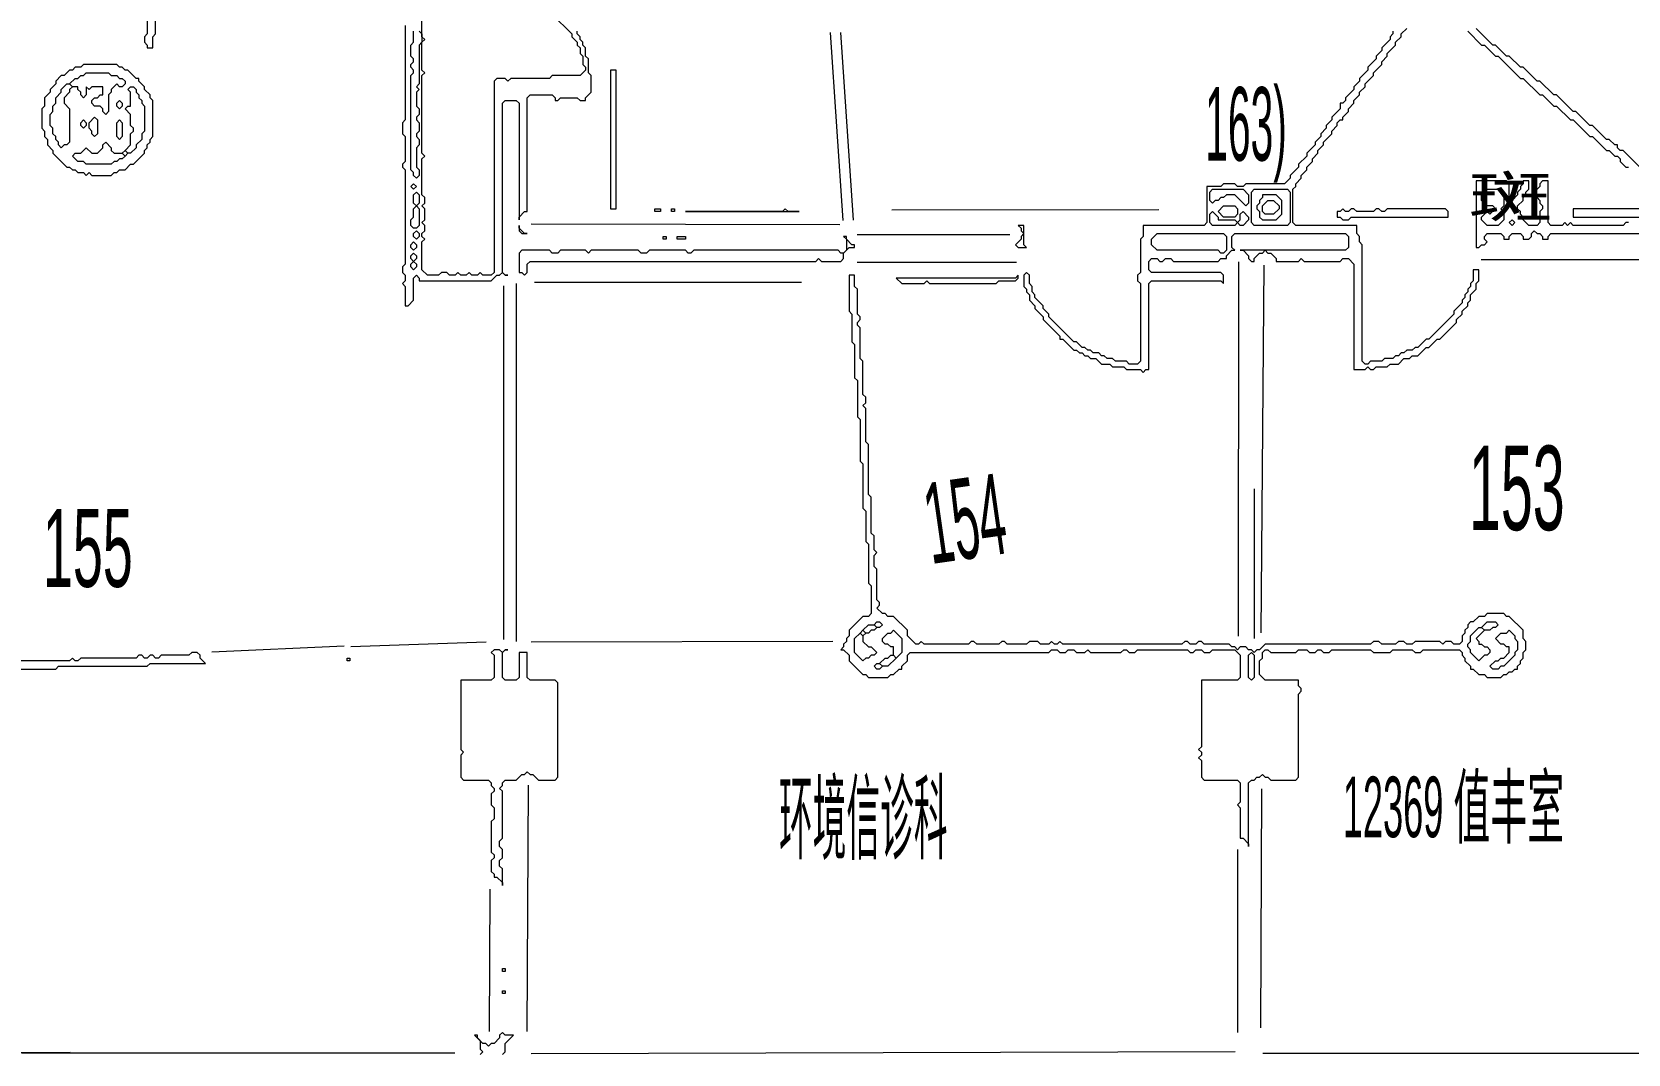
# Model space of a CAD drawing. Extents: x 20 to 3943, y 20 to 2783.
# Drawn here: x 884 to 1460, y 899 to 1268 of the extents above; entities that cross this region are included whole.
import ezdxf

# ---------------------------------------------------------------- set-up
doc = ezdxf.new("R2010")
doc.units = 0
for name, color, linetype, lineweight in [('OCR_TEXT', 6, 'Continuous', 0), ('TEXT_FALLBACK_OUTLINE', 2, 'Continuous', 0), ('TRACE_CURVE', 6, 'Continuous', 0), ('TRACE_STRAIGHT', 5, 'Continuous', 0), ('TRACE_TEXT_SYMBOL', 6, 'Continuous', 0)]:
    doc.layers.add(name, color=color, linetype=linetype, lineweight=lineweight)
doc.styles.add('wqy-unicode', font='wqy-unicode.lff')

msp = doc.modelspace()

# ---------------------------------------------------------------- linework, layer by layer
at = {"layer": 'TEXT_FALLBACK_OUTLINE', "color": 2}
for points in [[(1072, 1274), (1079, 1267), (1079, 1266), (1081, 1264), (1081, 1263), (1082, 1262), (1082, 1260), (1083, 1259), (1083, 1256), (1084, 1255), (1084, 1254), (1082, 1252), (1072, 1252), (1071, 1251), (1057, 1251), (1056, 1250), (1055, 1251), (1052, 1251), (1051, 1250), (1051, 1181), (1050, 1180), (1047, 1180), (1046, 1181), (1045, 1180), (1043, 1180), (1042, 1181), (1041, 1180), (1039, 1180), (1038, 1181), (1037, 1180), (1035, 1180), (1034, 1181), (1032, 1181), (1031, 1180), (1027, 1180), (1025, 1182), (1025, 1192), (1026, 1193), (1025, 1194), (1025, 1195), (1026, 1196), (1026, 1198), (1025, 1199), (1026, 1200), (1026, 1204), (1025, 1205), (1026, 1206), (1026, 1208), (1025, 1209), (1025, 1222), (1026, 1223), (1025, 1224)], [(1025, 1224), (1025, 1252), (1026, 1253), (1025, 1254), (1025, 1264), (1026, 1265), (1025, 1266), (1025, 1272)], [(1019, 1270), (1019, 1236), (1018, 1235), (1018, 1231), (1019, 1230), (1019, 1221), (1018, 1220), (1018, 1219), (1019, 1218), (1019, 1184), (1018, 1183), (1018, 1181), (1019, 1180), (1019, 1178), (1018, 1177), (1019, 1176), (1019, 1169), (1020, 1169), (1022, 1171), (1022, 1179), (1023, 1180), (1024, 1179), (1024, 1178), (1050, 1178), (1052, 1180), (1053, 1180), (1054, 1181), (1055, 1180), (1056, 1180), (1055, 1180), (1054, 1181), (1054, 1242), (1055, 1243), (1059, 1243), (1060, 1242), (1060, 1200), (1060, 1201), (1062, 1203), (1063, 1203), (1063, 1244), (1064, 1245), (1072, 1245), (1073, 1244), (1073, 1243), (1074, 1243), (1075, 1244), (1081, 1244), (1082, 1243), (1084, 1243), (1084, 1244), (1086, 1246), (1086, 1252), (1085, 1253), (1085, 1258), (1084, 1259), (1084, 1262), (1083, 1263), (1083, 1264), (1082, 1265), (1082, 1266), (1081, 1267), (1081, 1268)], [(1024, 1268), (1025, 1267), (1025, 1264), (1024, 1263), (1024, 1249), (1023, 1248), (1024, 1247), (1023, 1246), (1023, 1241), (1024, 1240), (1024, 1238), (1023, 1237), (1023, 1236), (1024, 1235), (1024, 1232), (1023, 1231), (1023, 1230), (1024, 1229), (1024, 1227), (1023, 1226), (1023, 1219), (1024, 1218), (1024, 1216), (1023, 1215), (1022, 1216), (1022, 1217), (1021, 1218), (1021, 1252), (1022, 1253), (1022, 1254), (1021, 1255), (1021, 1256), (1022, 1257), (1022, 1258), (1021, 1259), (1021, 1263), (1022, 1264), (1022, 1268)]]:
    msp.add_lwpolyline(points, dxfattribs=at)
for points in [[(1021, 1212), (1022, 1213), (1023, 1212), (1022, 1211)], [(1022, 1209), (1023, 1210), (1024, 1209), (1024, 1206), (1023, 1205), (1022, 1206)], [(1022, 1204), (1023, 1205), (1024, 1204), (1024, 1198), (1023, 1197), (1022, 1197), (1021, 1198), (1021, 1200), (1022, 1201)], [(1021, 1191), (1022, 1192), (1023, 1191), (1023, 1190), (1022, 1189), (1021, 1190)], [(1022, 1195), (1023, 1196), (1024, 1195), (1024, 1194), (1023, 1193), (1022, 1194)], [(1021, 1187), (1022, 1188), (1023, 1187), (1023, 1186), (1022, 1185), (1021, 1186)], [(1021, 1184), (1022, 1185), (1023, 1184), (1023, 1183), (1022, 1182), (1021, 1183)]]:
    msp.add_lwpolyline(points, close=True, dxfattribs=at)
at = {"layer": 'TRACE_CURVE', "color": 6}
for points in [[(1364, 1191), (1363, 1192), (1363, 1194), (1362, 1195), (1362, 1198), (1340, 1198), (1339, 1199), (1339, 1211), (1340, 1212), (1340, 1213), (1342, 1215), (1342, 1216), (1344, 1218), (1344, 1219), (1346, 1221), (1346, 1222), (1348, 1224), (1348, 1225), (1350, 1227), (1350, 1228), (1353, 1231), (1353, 1232), (1355, 1234), (1355, 1235), (1356, 1236), (1357, 1236), (1357, 1237), (1359, 1239), (1359, 1240), (1361, 1242), (1361, 1243), (1363, 1245), (1363, 1246), (1365, 1248), (1365, 1249), (1368, 1252), (1368, 1253), (1371, 1256), (1371, 1257), (1373, 1259), (1373, 1260), (1376, 1263), (1376, 1264), (1378, 1266), (1378, 1267), (1380, 1269)], [(1375, 1268), (1375, 1267), (1374, 1266), (1374, 1265), (1371, 1262), (1371, 1261), (1369, 1259), (1369, 1258), (1366, 1255), (1366, 1254), (1363, 1251), (1363, 1250), (1361, 1248), (1361, 1247), (1358, 1244), (1358, 1243), (1357, 1242), (1356, 1242), (1356, 1240), (1353, 1237), (1353, 1236), (1351, 1234), (1351, 1233), (1349, 1231), (1349, 1230), (1347, 1228), (1347, 1227), (1344, 1224)], [(1402, 1268), (1407, 1263), (1408, 1263), (1412, 1259), (1413, 1259), (1421, 1251), (1422, 1251)], [(1464, 1219), (1458, 1225), (1457, 1225), (1456, 1226), (1456, 1227), (1455, 1227), (1453, 1229), (1452, 1229), (1447, 1234), (1446, 1234), (1441, 1239), (1440, 1239), (1434, 1245), (1433, 1245), (1428, 1250), (1427, 1250), (1422, 1255), (1421, 1255), (1417, 1259), (1416, 1259), (1412, 1263), (1411, 1263), (1405, 1269)], [(1422, 1251), (1428, 1245), (1429, 1245), (1433, 1241), (1434, 1241), (1439, 1236), (1440, 1236), (1446, 1230), (1447, 1230), (1452, 1225), (1453, 1225), (1455, 1223), (1456, 1223), (1457, 1222), (1457, 1221), (1459, 1219), (1460, 1219)], [(1344, 1224), (1344, 1223), (1341, 1220), (1341, 1219), (1338, 1216), (1338, 1215), (1336, 1213), (1322, 1213), (1321, 1212), (1319, 1212), (1318, 1213), (1314, 1213), (1313, 1212), (1308, 1212), (1308, 1199), (1307, 1198), (1285, 1198), (1285, 1194), (1284, 1193), (1284, 1181), (1283, 1180), (1283, 1178), (1284, 1177), (1284, 1149), (1283, 1148), (1280, 1148), (1279, 1149), (1275, 1149), (1274, 1150), (1272, 1150), (1271, 1151), (1270, 1151), (1269, 1152), (1267, 1152), (1266, 1153), (1265, 1153), (1264, 1154), (1263, 1154), (1261, 1156), (1260, 1156), (1251, 1165), (1251, 1166), (1249, 1168), (1249, 1169), (1246, 1172), (1246, 1173), (1245, 1174), (1245, 1176), (1244, 1177), (1244, 1180), (1243, 1181), (1242, 1180), (1242, 1176), (1243, 1175), (1243, 1174), (1244, 1173), (1244, 1171), (1246, 1169), (1246, 1168), (1249, 1165), (1249, 1164), (1255, 1158), (1255, 1157), (1256, 1157)], [(1428, 1199), (1427, 1198), (1424, 1198), (1422, 1200), (1422, 1201), (1421, 1202), (1421, 1203), (1420, 1204), (1420, 1205), (1422, 1207), (1422, 1208), (1423, 1209), (1423, 1210), (1424, 1211), (1424, 1214), (1422, 1214), (1422, 1213), (1421, 1212), (1421, 1211), (1420, 1210), (1420, 1209), (1418, 1207), (1417, 1208), (1417, 1213), (1416, 1214), (1405, 1214), (1405, 1190), (1406, 1190), (1407, 1191), (1408, 1191), (1409, 1192), (1408, 1193), (1408, 1194), (1409, 1195), (1414, 1195), (1415, 1194), (1415, 1193), (1417, 1193), (1417, 1194), (1418, 1195), (1421, 1195), (1422, 1194), (1422, 1193), (1424, 1193), (1425, 1194), (1425, 1195), (1426, 1196), (1427, 1195), (1428, 1195), (1429, 1194), (1429, 1193), (1431, 1193), (1431, 1194), (1432, 1195), (1473, 1195)], [(1460, 1199), (1459, 1199), (1458, 1198), (1440, 1198), (1439, 1199), (1438, 1198), (1437, 1199), (1436, 1198), (1432, 1198), (1431, 1199), (1431, 1214), (1429, 1214), (1428, 1213), (1428, 1212), (1426, 1210), (1426, 1208), (1427, 1208), (1428, 1207), (1428, 1206), (1429, 1205), (1429, 1204), (1428, 1203), (1428, 1199)], [(1469, 1204), (1440, 1204), (1440, 1201), (1472, 1201)], [(1256, 1157), (1260, 1153), (1261, 1153), (1262, 1152), (1263, 1152), (1264, 1151), (1265, 1151), (1266, 1150), (1268, 1150), (1270, 1148), (1273, 1148), (1274, 1147), (1278, 1147), (1279, 1146), (1284, 1146), (1285, 1145), (1286, 1146), (1287, 1146), (1287, 1177), (1288, 1178), (1313, 1178), (1314, 1177), (1314, 1180), (1313, 1181), (1288, 1181), (1287, 1182), (1287, 1185), (1288, 1186), (1290, 1186), (1291, 1185), (1292, 1185), (1293, 1186), (1295, 1186), (1296, 1185), (1312, 1185), (1313, 1186), (1315, 1186), (1315, 1187), (1317, 1189), (1318, 1189), (1317, 1190), (1317, 1194), (1318, 1195), (1358, 1195), (1359, 1194), (1359, 1190), (1358, 1189), (1320, 1189), (1321, 1189), (1323, 1187), (1323, 1186), (1324, 1185), (1325, 1185), (1325, 1186), (1327, 1188), (1328, 1188), (1329, 1189), (1330, 1188), (1331, 1188), (1333, 1186), (1333, 1185), (1341, 1185), (1342, 1186), (1343, 1185)], [(1343, 1185), (1356, 1185), (1357, 1186), (1359, 1186), (1361, 1184), (1361, 1146), (1365, 1146), (1366, 1147), (1367, 1146), (1368, 1146), (1369, 1147), (1373, 1147), (1374, 1148), (1377, 1148), (1379, 1150), (1381, 1150), (1382, 1151), (1384, 1151), (1387, 1154), (1388, 1154), (1391, 1157), (1392, 1157), (1398, 1163), (1398, 1164), (1400, 1166), (1400, 1167), (1402, 1169), (1402, 1170), (1403, 1171), (1403, 1173), (1405, 1175), (1405, 1177), (1406, 1178), (1406, 1182), (1404, 1182), (1404, 1178), (1403, 1177), (1403, 1176), (1402, 1175), (1402, 1174), (1401, 1173), (1401, 1172), (1400, 1171), (1400, 1170), (1397, 1167), (1397, 1166), (1388, 1157), (1387, 1157), (1384, 1154), (1383, 1154), (1382, 1153), (1380, 1153), (1379, 1152), (1378, 1152), (1377, 1151), (1376, 1151), (1375, 1150), (1372, 1150), (1371, 1149), (1367, 1149), (1366, 1148), (1365, 1148), (1364, 1149), (1364, 1191)], [(1179, 1180), (1179, 1167), (1180, 1166), (1180, 1156), (1181, 1155), (1181, 1143), (1182, 1142), (1182, 1129), (1183, 1128), (1183, 1113), (1184, 1112), (1184, 1096), (1185, 1095), (1185, 1084), (1186, 1083), (1186, 1069), (1187, 1068), (1187, 1058), (1186, 1057), (1184, 1057), (1179, 1052), (1179, 1050), (1178, 1049), (1178, 1048), (1177, 1047), (1177, 1046), (1176, 1045), (1177, 1045), (1179, 1043), (1179, 1041), (1184, 1036), (1185, 1036), (1186, 1035), (1193, 1035), (1194, 1036), (1195, 1036), (1197, 1038), (1198, 1038), (1198, 1039), (1200, 1041), (1200, 1043), (1201, 1044), (1251, 1044), (1252, 1045), (1254, 1045), (1255, 1044), (1257, 1044), (1258, 1045), (1260, 1045), (1261, 1044), (1264, 1044), (1265, 1045), (1266, 1044), (1277, 1044), (1278, 1045), (1279, 1045), (1280, 1044), (1282, 1044), (1283, 1045), (1301, 1045), (1302, 1044), (1303, 1044), (1304, 1045), (1306, 1045)], [(1184, 1133), (1185, 1134), (1185, 1136), (1184, 1137), (1184, 1149), (1183, 1150), (1183, 1161), (1182, 1162), (1182, 1163), (1183, 1164), (1183, 1165), (1182, 1166), (1182, 1175), (1181, 1176), (1181, 1180), (1179, 1180)], [(1327, 1045), (1326, 1045), (1325, 1044), (1324, 1045), (1323, 1045), (1322, 1046), (1320, 1046), (1319, 1045), (1318, 1046), (1317, 1046), (1316, 1047), (1307, 1047), (1306, 1048), (1305, 1048), (1304, 1047), (1302, 1047), (1301, 1048), (1300, 1048), (1299, 1047), (1256, 1047), (1255, 1048), (1254, 1047), (1253, 1047), (1252, 1048), (1251, 1047), (1248, 1047), (1247, 1048), (1244, 1048), (1243, 1047), (1236, 1047), (1235, 1048), (1234, 1048), (1233, 1047), (1225, 1047), (1224, 1048), (1223, 1048), (1222, 1047), (1206, 1047), (1205, 1048), (1204, 1047), (1203, 1047), (1200, 1050), (1200, 1052), (1195, 1057), (1193, 1057), (1192, 1058), (1191, 1058), (1189, 1060), (1190, 1061), (1190, 1062), (1189, 1063), (1189, 1074), (1188, 1075), (1188, 1079), (1189, 1080), (1188, 1081), (1188, 1086), (1187, 1087), (1187, 1100), (1186, 1101), (1186, 1119), (1185, 1120), (1185, 1132), (1184, 1133)], [(1375, 1045), (1382, 1045), (1383, 1044), (1385, 1044), (1386, 1045), (1399, 1045), (1400, 1044), (1400, 1043), (1401, 1042), (1401, 1041), (1403, 1039), (1403, 1038), (1404, 1038), (1406, 1036), (1408, 1036), (1409, 1035), (1414, 1035), (1415, 1036), (1416, 1036), (1417, 1037), (1418, 1037), (1419, 1038), (1420, 1038), (1420, 1039), (1421, 1040), (1421, 1041), (1422, 1042), (1422, 1044), (1423, 1045), (1423, 1048), (1422, 1049), (1422, 1052), (1417, 1057), (1416, 1057), (1415, 1058), (1409, 1058), (1408, 1057), (1406, 1057), (1404, 1055), (1403, 1055), (1402, 1054), (1402, 1053), (1401, 1052), (1401, 1051), (1400, 1050), (1400, 1048), (1399, 1047), (1397, 1047), (1396, 1048), (1394, 1048), (1393, 1047), (1392, 1048), (1383, 1048), (1382, 1047), (1380, 1047), (1379, 1048), (1377, 1048), (1376, 1047), (1371, 1047), (1370, 1048), (1368, 1048), (1367, 1047), (1329, 1047), (1327, 1045)], [(1306, 1045), (1307, 1044), (1309, 1044), (1310, 1045), (1318, 1045), (1320, 1043), (1320, 1035), (1319, 1034), (1306, 1034), (1306, 1010), (1305, 1009), (1306, 1008), (1306, 1007), (1305, 1006), (1306, 1005), (1306, 999), (1307, 998), (1319, 998), (1320, 997), (1320, 990), (1319, 989), (1320, 988), (1320, 977), (1321, 977), (1323, 975), (1323, 974), (1323, 997), (1324, 998), (1325, 998), (1326, 999), (1327, 999), (1328, 1000), (1329, 999), (1330, 999), (1331, 998), (1340, 998), (1341, 999), (1341, 1029), (1342, 1030), (1342, 1031), (1341, 1032), (1341, 1034), (1329, 1034), (1327, 1036), (1327, 1041), (1328, 1042), (1328, 1044), (1329, 1045), (1330, 1045), (1331, 1044), (1340, 1044), (1341, 1045), (1344, 1045), (1345, 1044), (1347, 1044), (1348, 1045), (1349, 1045), (1350, 1044), (1352, 1044), (1353, 1045), (1367, 1045), (1368, 1044), (1374, 1044), (1375, 1045)]]:
    msp.add_lwpolyline(points, dxfattribs=at)
for points in [[(1309, 1210), (1310, 1211), (1321, 1211), (1323, 1209), (1323, 1206), (1322, 1205), (1318, 1209), (1315, 1209), (1314, 1208), (1313, 1208), (1312, 1207), (1311, 1207), (1310, 1206), (1309, 1207)], [(1324, 1210), (1325, 1211), (1337, 1211), (1338, 1210), (1338, 1199), (1337, 1198), (1325, 1198), (1324, 1199)], [(1407, 1210), (1408, 1211), (1414, 1211), (1415, 1210), (1415, 1205), (1414, 1204), (1415, 1203), (1415, 1200), (1413, 1198), (1409, 1198), (1407, 1200), (1407, 1201), (1409, 1203), (1410, 1202), (1412, 1204), (1411, 1205), (1409, 1205), (1407, 1207)], [(1309, 1202), (1310, 1203), (1312, 1201), (1312, 1200), (1318, 1200), (1319, 1199), (1318, 1198), (1310, 1198), (1309, 1199)], [(1314, 1205), (1318, 1205), (1319, 1204), (1319, 1202), (1318, 1201), (1314, 1201), (1312, 1203)], [(1320, 1202), (1321, 1203), (1323, 1201), (1323, 1200), (1321, 1198), (1320, 1198), (1319, 1199), (1320, 1200)], [(1417, 1199), (1418, 1200), (1419, 1199), (1418, 1198)], [(1290, 1195), (1314, 1195), (1315, 1194), (1315, 1189), (1314, 1188), (1313, 1188), (1312, 1189), (1290, 1189), (1288, 1191), (1288, 1193)], [(1186, 1054), (1188, 1054), (1189, 1053), (1188, 1052), (1187, 1052), (1186, 1051), (1185, 1051), (1184, 1052)], [(1188, 1054), (1189, 1055), (1190, 1055), (1191, 1054), (1190, 1053), (1189, 1053)], [(1406, 1053), (1407, 1053), (1408, 1052), (1405, 1049), (1406, 1048), (1406, 1047), (1407, 1047), (1408, 1046), (1409, 1046), (1410, 1045), (1410, 1044), (1409, 1043), (1408, 1043), (1406, 1041), (1403, 1044), (1403, 1045), (1402, 1046), (1402, 1047), (1403, 1048), (1403, 1050)], [(1409, 1055), (1412, 1055), (1413, 1054), (1412, 1053), (1411, 1053), (1410, 1052), (1408, 1052), (1407, 1053)], [(1183, 1051), (1184, 1050), (1184, 1048), (1186, 1046), (1187, 1046), (1189, 1044), (1188, 1043), (1187, 1043), (1186, 1042), (1185, 1042), (1184, 1041), (1181, 1044), (1181, 1049)], [(1183, 1051), (1184, 1052), (1185, 1051), (1184, 1050)], [(1194, 1051), (1195, 1052), (1198, 1049), (1198, 1044), (1196, 1042), (1195, 1043), (1195, 1046), (1194, 1046), (1193, 1047), (1192, 1047), (1191, 1048), (1191, 1049), (1193, 1051)], [(1416, 1051), (1417, 1052), (1419, 1050), (1419, 1049), (1420, 1048), (1420, 1045), (1419, 1044), (1419, 1043), (1415, 1039), (1414, 1039), (1413, 1038), (1411, 1038), (1410, 1039), (1412, 1041), (1413, 1041), (1414, 1042), (1415, 1042), (1417, 1044), (1417, 1046), (1416, 1046), (1415, 1047), (1414, 1047), (1412, 1049), (1414, 1051)], [(1193, 1042), (1194, 1043), (1195, 1043), (1196, 1042), (1193, 1039), (1191, 1039), (1190, 1040), (1192, 1042)], [(1323, 1043), (1324, 1044), (1325, 1043), (1325, 1035), (1324, 1034), (1323, 1035)], [(1188, 1039), (1189, 1040), (1190, 1040), (1191, 1039), (1190, 1038), (1189, 1038)]]:
    msp.add_lwpolyline(points, close=True, dxfattribs=at)
at = {"layer": 'TRACE_STRAIGHT', "color": 5}
for p, q in [((1172.23, 1267.48), (1176.77, 1199.78)), ((1175.94, 1267.48), (1180.5, 1199.87)), ((1194.38, 1203.6), (1290.63, 1203.75)), ((1064.37, 1198.51), (1175.63, 1198.3)), ((1181.88, 1194.68), (1236.88, 1194.7)), ((1406.87, 1185.65), (1491.88, 1185.62)), ((1181.88, 1184.71), (1239.38, 1184.76)), ((1319.34, 1049.87), (1319.44, 1184.88)), ((1327.49, 1051.12), (1328.57, 1183.63)), ((1054.35, 1176.13), (1054.38, 1048.62)), ((1059, 1177), (1059, 1048)), ((1065.62, 1177.52), (1161.88, 1177.54)), ((1325, 1103), (1325, 1049)), ((999.33, 1046.14), (1048.15, 1047.8)), ((1064.37, 1047.78), (1173.13, 1048.05)), ((949.29, 1044.18), (996.98, 1046.36)), ((1062.97, 907.37), (1063.42, 996.12)), ((1327.41, 908.62), (1327.76, 994.88)), ((1319, 973), (1319, 907)), ((1049.32, 907.38), (1049.64, 958.63)), ((660.63, 899.38), (898.14, 899.85)), ((880.62, 899.63), (1036.87, 899.63)), ((1064.39, 899.38), (1318.15, 900.11)), ((1328.12, 899.55), (1491.87, 899.53))]:
    msp.add_line(p, q, dxfattribs=at)
at = {"layer": 'TRACE_TEXT_SYMBOL', "color": 6}
for points in [[(926, 1274), (926, 1267), (925, 1266), (925, 1264), (926, 1263), (926, 1262), (928, 1262), (928, 1266), (929, 1267), (929, 1283)], [(874, 1038), (893, 1038), (894, 1039), (926, 1039), (927, 1040), (947, 1040), (945, 1042), (945, 1043), (944, 1044), (942, 1044), (941, 1043), (931, 1043), (930, 1042), (929, 1042), (928, 1043), (927, 1043), (926, 1042), (925, 1042), (924, 1043), (923, 1043), (922, 1042), (902, 1042), (901, 1041), (900, 1041), (899, 1042), (898, 1041), (874, 1041)], [(1051, 1045), (1050, 1044), (1051, 1043), (1051, 1035), (1050, 1034), (1039, 1034), (1039, 1009), (1040, 1008), (1039, 1007), (1039, 999), (1040, 998), (1049, 998), (1050, 997), (1050, 996), (1051, 995), (1051, 994), (1050, 993), (1050, 989), (1051, 988), (1051, 984), (1050, 983), (1050, 972), (1051, 971), (1051, 970), (1050, 969), (1050, 965), (1051, 964), (1051, 963), (1052, 963), (1054, 961), (1054, 960), (1054, 966), (1053, 967), (1053, 969), (1054, 970), (1054, 973), (1053, 974), (1053, 976), (1054, 977), (1054, 994), (1053, 995), (1054, 996), (1054, 997), (1055, 998), (1059, 998), (1061, 1000), (1062, 1000), (1063, 1001), (1064, 1000), (1065, 1000), (1067, 998), (1073, 998), (1074, 999), (1074, 1033), (1073, 1034), (1064, 1034), (1063, 1035), (1063, 1044), (1060, 1044), (1060, 1035), (1059, 1034), (1055, 1034), (1054, 1035), (1054, 1044)], [(1054, 1044), (1055, 1045), (1056, 1045), (1055, 1045), (1054, 1044), (1053, 1045), (1051, 1045)], [(1054, 899), (1055, 900), (1055, 903), (1058, 906), (1055, 906), (1054, 907), (1053, 906), (1053, 905), (1051, 903), (1050, 903), (1049, 902), (1048, 903), (1047, 903), (1045, 905), (1045, 906), (1044, 906), (1046, 904), (1046, 901), (1047, 900), (1046, 899)]]:
    msp.add_lwpolyline(points, dxfattribs=at)
for points in [[(903, 1256), (902, 1255), (900, 1255), (899, 1254), (898, 1254), (896, 1252), (895, 1252), (893, 1250), (893, 1249), (891, 1247), (891, 1246), (889, 1244), (889, 1241), (888, 1240), (888, 1233), (889, 1232), (889, 1230), (890, 1229), (890, 1227), (892, 1225), (892, 1224), (897, 1219), (898, 1219), (899, 1218), (900, 1218), (901, 1217), (903, 1217), (904, 1216), (905, 1217), (906, 1216), (913, 1216), (914, 1217), (915, 1217), (916, 1218), (918, 1218), (920, 1220), (921, 1220), (925, 1224), (925, 1225), (926, 1226), (926, 1227), (927, 1228), (927, 1229), (928, 1230), (928, 1243), (927, 1244), (927, 1245), (925, 1247), (925, 1248), (923, 1250), (923, 1251), (922, 1251), (919, 1254), (918, 1254), (917, 1255), (916, 1255), (915, 1256)], [(897, 1249), (898, 1249), (899, 1248), (898, 1247), (898, 1246), (896, 1244), (896, 1242), (898, 1240), (898, 1228), (897, 1227), (896, 1227), (895, 1226), (894, 1227), (894, 1228), (893, 1229), (893, 1230), (892, 1231), (892, 1233), (891, 1234), (891, 1238), (892, 1239), (892, 1241), (893, 1242), (893, 1244), (895, 1246), (895, 1247)], [(903, 1252), (904, 1253), (912, 1253), (913, 1252), (915, 1252), (916, 1251), (917, 1251), (918, 1250), (918, 1249), (917, 1248), (916, 1248), (915, 1249), (913, 1247), (913, 1246), (912, 1245), (912, 1239), (911, 1238), (910, 1239), (910, 1240), (909, 1241), (907, 1241), (906, 1242), (906, 1243), (907, 1244), (908, 1244), (909, 1245), (910, 1245), (910, 1248), (906, 1248), (905, 1247), (904, 1248), (904, 1245), (903, 1244), (902, 1245), (902, 1246), (901, 1247), (901, 1248), (899, 1248), (898, 1249), (900, 1251), (901, 1251), (902, 1252)], [(1093, 1254), (1093, 1204), (1095, 1204), (1095, 1254)], [(915, 1242), (916, 1243), (917, 1242), (917, 1241), (916, 1240), (915, 1241)], [(919, 1247), (920, 1248), (921, 1248), (922, 1247), (922, 1246), (923, 1245), (923, 1244), (924, 1243), (924, 1242), (925, 1241), (925, 1232), (924, 1231), (924, 1229), (922, 1227), (922, 1226), (920, 1224), (919, 1224), (918, 1225), (920, 1227), (920, 1231), (921, 1232), (921, 1233), (920, 1234), (920, 1238), (918, 1240), (919, 1241), (920, 1241), (920, 1246)], [(902, 1235), (903, 1236), (904, 1235), (904, 1234), (903, 1233), (902, 1234)], [(907, 1237), (908, 1236), (908, 1231), (907, 1230), (906, 1231), (906, 1232), (905, 1233), (905, 1235)], [(915, 1235), (916, 1236), (917, 1235), (917, 1230), (916, 1229), (915, 1230)], [(910, 1227), (911, 1228), (913, 1226), (913, 1225), (914, 1224), (917, 1224), (918, 1223), (917, 1222), (916, 1222), (915, 1221), (914, 1221), (913, 1220), (904, 1220), (903, 1221), (901, 1221), (899, 1223), (900, 1224), (902, 1224), (904, 1226), (906, 1224), (908, 1224), (910, 1226)], [(917, 1224), (918, 1225), (919, 1224), (918, 1223)], [(1328, 1209), (1328, 1208), (1327, 1207), (1327, 1206), (1326, 1205), (1326, 1204), (1327, 1203), (1327, 1201), (1328, 1200), (1333, 1200), (1335, 1202), (1335, 1207), (1333, 1209)], [(1109, 1204), (1111, 1204), (1111, 1203), (1109, 1203)], [(1115, 1204), (1116, 1204), (1116, 1203), (1115, 1203)], [(1156, 1204), (1155, 1203), (1120, 1203), (1161, 1203), (1157, 1203)], [(1330, 1207), (1332, 1207), (1334, 1205), (1334, 1204), (1332, 1202), (1329, 1202), (1328, 1203), (1328, 1205)], [(1357, 1204), (1356, 1203), (1355, 1203), (1355, 1201), (1356, 1201), (1357, 1200), (1359, 1200), (1360, 1201), (1395, 1201), (1395, 1203), (1394, 1204), (1373, 1204), (1372, 1203), (1371, 1203), (1370, 1204), (1369, 1204), (1368, 1203), (1362, 1203), (1361, 1204), (1360, 1204), (1359, 1203), (1358, 1203)], [(1060, 1198), (1060, 1196), (1061, 1195), (1063, 1195), (1062, 1195), (1060, 1197)], [(1240, 1198), (1241, 1197), (1241, 1196), (1242, 1195), (1241, 1194), (1241, 1193), (1239, 1191), (1240, 1190), (1243, 1190), (1242, 1191), (1242, 1198)], [(1177, 1194), (1178, 1193), (1178, 1189), (1177, 1188), (1176, 1188), (1175, 1189), (1123, 1189), (1122, 1188), (1121, 1188), (1120, 1189), (1107, 1189), (1106, 1188), (1104, 1188), (1103, 1189), (1086, 1189), (1085, 1188), (1084, 1189), (1075, 1189), (1074, 1188), (1072, 1188), (1071, 1189), (1061, 1189), (1060, 1188), (1060, 1181), (1061, 1181), (1062, 1180), (1063, 1181), (1063, 1184), (1064, 1185), (1167, 1185), (1168, 1186), (1169, 1185), (1176, 1185), (1177, 1186), (1177, 1188), (1179, 1190), (1181, 1190), (1181, 1191), (1180, 1191), (1178, 1193), (1178, 1194)], [(1112, 1194), (1113, 1194), (1113, 1193), (1112, 1193)], [(1117, 1194), (1120, 1194), (1120, 1193), (1117, 1193)], [(1240, 1180), (1239, 1179), (1196, 1179), (1198, 1177), (1206, 1177), (1207, 1178), (1208, 1177), (1232, 1177), (1233, 1178), (1239, 1178), (1240, 1179)], [(998, 1042), (999, 1042), (999, 1041), (998, 1041)], [(1054, 930), (1055, 930), (1055, 929), (1054, 929)], [(1054, 922), (1055, 922), (1055, 921), (1054, 921)]]:
    msp.add_lwpolyline(points, close=True, dxfattribs=at)

# ---------------------------------------------------------------- texts
at = {"layer": 'OCR_TEXT', "color": 6, "style": 'wqy-unicode'}
for s, height, width, p in [('163)', 26.52, 0.414497, (1307.38, 1221.33)), ('斑', 14.82, 1.495122, (1402.36, 1200.98)), ('153', 30.42, 0.509322, (1402.41, 1088.12)), ('155', 28.08, 0.516929, (888.38, 1067.64)), ('12369 值丰室', 21.84, 0.44657, (1356.97, 977.39)), ('环境信诊科', 24.96, 0.356836, (1153.73, 972.02))]:
    msp.add_text(s, height=height, dxfattribs=dict(at, width=width)).set_placement(p)
at = {"layer": 'OCR_TEXT', "color": 6, "style": 'wqy-unicode', "width": 0.442286}
msp.add_text('154', height=29.122, rotation=8.1301, dxfattribs=at).set_placement((1208.57, 1075.85))

doc.saveas('drawing.dxf')
